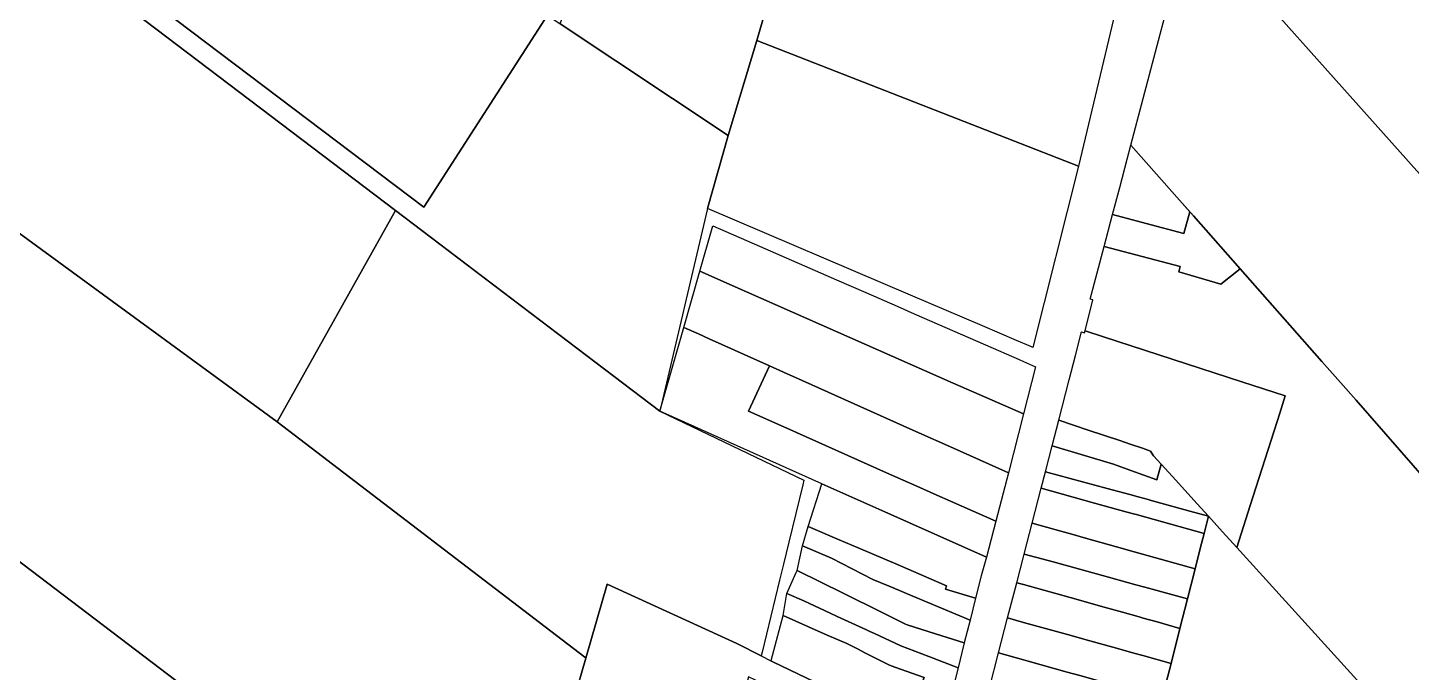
# Model space of a CAD drawing. Header units: metres. Extents: x 3 to 1005126, y 39 to 4383651.
# Drawn here: x 490744.4 to 490969, y 4371862.2 to 4371966.9 of the extents above; entities that cross this region are included whole.
import ezdxf

# ---------------------------------------------------------------- set-up
doc = ezdxf.new("R2010")
doc.units = ezdxf.units.M
doc.header["$MEASUREMENT"] = 0
doc.layers.add('TM_Llucmajor', color=7, linetype='Continuous')

msp = doc.modelspace()

# ---------------------------------------------------------------- linework, layer by layer
at = {"layer": 'TM_Llucmajor', "linetype": 'Continuous', "flags": 128}
for points in [[(490968.06, 4371945.64), (490933.28, 4371984.65), (490939.67, 4372008.66), (490943.49, 4372024.02), (490951.8, 4372056.67), (491047.02, 4371958.38), (491024.61, 4371936.91), (491002.34, 4371915.59), (491004.38, 4371913.04), (491000.72, 4371909.01), (490968.06, 4371945.64)], [(490914.95, 4371944.37), (490862.74, 4371964.78), (490863.58, 4371967.79), (490866.08, 4371976.77), (490874.96, 4372009.4), (490883.5, 4372039.69), (490886.04, 4372037.19), (490892.04, 4372031.26), (490911.2, 4372012.39), (490925.59, 4371998.21), (490927.32, 4371996.5), (490914.95, 4371944.37)], [(490808.68, 4371937.71), (490733.11, 4371994.86), (490750.78, 4372020.63), (490752.24, 4372019.65), (490760.77, 4372013.93), (490761.09, 4372013.72), (490764.08, 4372011.74), (490828.73, 4371968.88), (490808.68, 4371937.71)], [(490854.71, 4371937.53), (490846.98, 4371904.6), (490816.67, 4371927.6), (490804.06, 4371937.17), (490731.38, 4371992.34), (490733.11, 4371994.86), (490808.68, 4371937.71), (490828.73, 4371968.88), (490830.79, 4371967.51), (490858.07, 4371949.39), (490854.71, 4371937.53)], [(490858.07, 4371949.39), (490830.79, 4371967.51), (490837.13, 4371984.74), (490840.73, 4371995.4), (490866.08, 4371976.77), (490863.58, 4371967.79), (490862.74, 4371964.78), (490858.07, 4371949.39)], [(490804.06, 4371937.17), (490784.86, 4371902.88), (490711.13, 4371956.79), (490721.9, 4371975.9), (490727.81, 4371986.38), (490730.18, 4371990.59), (490731.38, 4371992.34), (490804.06, 4371937.17)], [(490933.6, 4371936.31), (490931.34, 4371938.88), (490923.45, 4371947.82), (490931.44, 4371978.15), (490932.22, 4371981.05), (490933.28, 4371984.65), (490968.06, 4371945.64), (491000.72, 4371909.01), (490976.31, 4371887.75), (490960, 4371906.39), (490957.48, 4371909.27), (490954.46, 4371912.68), (490949.24, 4371918.6), (490941.2, 4371927.72), (490933.6, 4371936.31)], [(490887.69, 4371923.45), (490854.71, 4371937.53), (490858.07, 4371949.39), (490862.74, 4371964.78), (490914.95, 4371944.37), (490907.56, 4371914.97), (490907.19, 4371915.13), (490904.9, 4371916.1), (490899.38, 4371918.46), (490887.69, 4371923.45)], [(490834.82, 4371864.68), (490834.98, 4371864.55), (490832.97, 4371857.59), (490830.01, 4371847.37), (490822.3, 4371822.22), (490849.26, 4371808.1), (490847.52, 4371801.22), (490847.42, 4371800.83), (490847.34, 4371800.89), (490846.56, 4371801.49), (490690.23, 4371920.31), (490711.13, 4371956.79), (490784.86, 4371902.88), (490834.82, 4371864.68)], [(490925.91, 4371935.1), (490920.47, 4371936.54), (490921.63, 4371940.92), (490922.85, 4371945.54), (490923.45, 4371947.82), (490931.34, 4371938.88), (490933, 4371937), (490932.07, 4371933.47), (490925.91, 4371935.1)], [(490863.6, 4371865.51), (490863.44, 4371864.89), (490859.5, 4371866.89), (490838.46, 4371876.54), (490834.98, 4371864.55), (490834.82, 4371864.68), (490784.86, 4371902.88), (490804.06, 4371937.17), (490846.98, 4371904.6), (490870.36, 4371893.41), (490870.18, 4371892.68), (490867.92, 4371883.35), (490867.06, 4371879.8), (490866.43, 4371877.19), (490863.6, 4371865.51)], [(490933, 4371937), (490933.6, 4371936.31), (490941.2, 4371927.72), (490938.03, 4371925.21), (490931.22, 4371927.22), (490931.47, 4371928.12), (490919.1, 4371931.36), (490920.47, 4371936.54), (490925.91, 4371935.1), (490932.07, 4371933.47), (490933, 4371937)], [(490858.75, 4371925.02), (490853.49, 4371927.35), (490855.6, 4371934.72), (490863.15, 4371931.42), (490875.69, 4371925.93), (490880.41, 4371923.88), (490885.49, 4371921.65), (490888.28, 4371920.44), (490899.87, 4371915.38), (490905.33, 4371912.99), (490906.01, 4371912.69), (490907.97, 4371911.84), (490906.01, 4371904.21), (490906, 4371904.17), (490896.72, 4371908.26), (490894.62, 4371909.18), (490858.75, 4371925.02)], [(490853.25, 4371917.17), (490850.88, 4371918.22), (490853.49, 4371927.35), (490858.75, 4371925.02), (490894.62, 4371909.18), (490896.72, 4371908.26), (490906, 4371904.17), (490903.56, 4371894.61), (490895.73, 4371898.13), (490895.16, 4371898.38), (490888.07, 4371901.56), (490870.1, 4371909.6), (490867.08, 4371910.96), (490864.78, 4371911.99), (490855, 4371916.38), (490853.25, 4371917.17)], [(490676.83, 4371870.63), (490667.29, 4371876.56), (490669.95, 4371881.63), (490690.23, 4371920.31), (490846.56, 4371801.49), (490847.34, 4371800.89), (490847.42, 4371800.83), (490847.16, 4371800.36), (490845.19, 4371797.01), (490844.13, 4371795.22), (490842.38, 4371792.25), (490839.99, 4371788.19), (490837.8, 4371784.48), (490835.98, 4371781.39), (490834.23, 4371778.4), (490830.03, 4371780.9), (490827.77, 4371776.87), (490707.23, 4371851.74), (490679.39, 4371869.04), (490676.83, 4371870.63)], [(490851.1, 4371902.76), (490846.98, 4371904.6), (490850.88, 4371918.22), (490853.25, 4371917.17), (490855, 4371916.38), (490864.78, 4371911.99), (490861.4, 4371904.6), (490867.62, 4371901.84), (490883.79, 4371894.63), (490886.5, 4371893.43), (490888.72, 4371892.44), (490891.94, 4371891), (490894.19, 4371890), (490901.54, 4371886.74), (490900.04, 4371880.9), (490883.51, 4371888.28), (490873.28, 4371892.85), (490851.1, 4371902.76)], [(490921.66, 4371899.85), (490916.53, 4371901.56), (490911.73, 4371903.16), (490913.45, 4371909.73), (490914.46, 4371913.65), (490915.45, 4371917.48), (490915.93, 4371917.34), (490916.01, 4371917.67), (490918.98, 4371916.7), (490941.47, 4371909.4), (490948.52, 4371907.11), (490947.63, 4371904.32), (490942.82, 4371889.33), (490940.63, 4371882.49), (490938.32, 4371885.03), (490936.04, 4371887.55), (490934.22, 4371889.56), (490930.2, 4371894), (490928.39, 4371895.99), (490927.14, 4371897.36), (490926.61, 4371898.13), (490925.35, 4371898.61), (490923.34, 4371899.29), (490921.66, 4371899.85)], [(490867.62, 4371901.84), (490861.4, 4371904.6), (490864.78, 4371911.99), (490867.08, 4371910.96), (490870.1, 4371909.6), (490888.07, 4371901.56), (490895.16, 4371898.38), (490895.73, 4371898.13), (490903.56, 4371894.61), (490901.54, 4371886.74), (490894.19, 4371890), (490891.94, 4371891), (490888.72, 4371892.44), (490886.5, 4371893.43), (490883.79, 4371894.63), (490867.62, 4371901.84)], [(490920.62, 4371896.01), (490915.36, 4371897.58), (490910.66, 4371898.98), (490911.73, 4371903.16), (490916.53, 4371901.56), (490921.66, 4371899.85), (490923.34, 4371899.29), (490925.35, 4371898.61), (490926.61, 4371898.13), (490927.14, 4371897.36), (490928.39, 4371895.99), (490927.66, 4371893.47), (490923.46, 4371894.99), (490920.62, 4371896.01)], [(490919.61, 4371892.06), (490909.58, 4371894.78), (490910.66, 4371898.98), (490915.36, 4371897.58), (490920.62, 4371896.01), (490923.46, 4371894.99), (490927.66, 4371893.47), (490928.39, 4371895.99), (490930.2, 4371894), (490934.22, 4371889.56), (490936.04, 4371887.55), (490933, 4371888.4), (490928.91, 4371889.53), (490926.72, 4371890.14), (490926.28, 4371890.26), (490924.64, 4371890.7), (490923.28, 4371891.07), (490919.61, 4371892.06)], [(490917.57, 4371889.71), (490908.89, 4371892.12), (490909.58, 4371894.78), (490919.61, 4371892.06), (490923.28, 4371891.07), (490924.64, 4371890.7), (490926.28, 4371890.26), (490926.72, 4371890.14), (490928.91, 4371889.53), (490933, 4371888.4), (490936.04, 4371887.55), (490935.34, 4371884.77), (490925.88, 4371887.39), (490925.66, 4371887.45), (490924.34, 4371887.83), (490924.09, 4371887.89), (490922.62, 4371888.3), (490917.57, 4371889.71)], [(490876.09, 4371883.74), (490871.08, 4371885.88), (490873.28, 4371892.85), (490883.51, 4371888.28), (490900.04, 4371880.9), (490899.16, 4371877.9), (490898.23, 4371874.24), (490893.38, 4371875.73), (490893.53, 4371876.29), (490885.66, 4371879.65), (490879.16, 4371882.43), (490876.09, 4371883.74)], [(490907.41, 4371886.46), (490908.89, 4371892.12), (490917.57, 4371889.71), (490922.62, 4371888.3), (490924.09, 4371887.89), (490924.34, 4371887.83), (490925.66, 4371887.45), (490925.88, 4371887.39), (490935.34, 4371884.77), (490934.72, 4371882.35), (490933.88, 4371879.04), (490928.27, 4371880.62), (490924, 4371881.81), (490921.12, 4371882.62), (490916.11, 4371884.02), (490913.89, 4371884.65), (490912.08, 4371885.15), (490907.41, 4371886.46)], [(490968.79, 4371816.09), (490946.33, 4371841.31), (490929.18, 4371860.56), (490929.97, 4371863.67), (490931.42, 4371869.35), (490932.63, 4371874.13), (490933.88, 4371879.04), (490934.72, 4371882.35), (490935.34, 4371884.77), (490936.04, 4371887.55), (490938.32, 4371885.03), (490940.63, 4371882.49), (490989.11, 4371829.02), (490979.35, 4371822.81), (490968.79, 4371816.09)], [(490874.87, 4371880.76), (490870.13, 4371882.74), (490871.08, 4371885.88), (490876.09, 4371883.74), (490879.16, 4371882.43), (490885.66, 4371879.65), (490893.53, 4371876.29), (490893.38, 4371875.73), (490898.23, 4371874.24), (490897.36, 4371870.72), (490888.08, 4371874.59), (490884.85, 4371875.93), (490884.23, 4371876.19), (490881.57, 4371877.31), (490874.87, 4371880.76)], [(490919.8, 4371877.66), (490910.82, 4371880.14), (490906.11, 4371881.43), (490907.41, 4371886.46), (490912.08, 4371885.15), (490913.89, 4371884.65), (490916.11, 4371884.02), (490921.12, 4371882.62), (490924, 4371881.81), (490928.27, 4371880.62), (490933.88, 4371879.04), (490932.63, 4371874.13), (490930.28, 4371874.78), (490925.71, 4371876.04), (490924.24, 4371876.44), (490922.89, 4371876.81), (490919.8, 4371877.66)], [(490876.85, 4371875.01), (490869.29, 4371878.78), (490870.13, 4371882.74), (490874.87, 4371880.76), (490881.57, 4371877.31), (490884.23, 4371876.19), (490884.85, 4371875.93), (490888.08, 4371874.59), (490897.36, 4371870.72), (490896.41, 4371866.99), (490891.76, 4371868.45), (490887.12, 4371869.92), (490886.89, 4371870.02), (490883.16, 4371871.88), (490881.97, 4371872.47), (490881.65, 4371872.63), (490878.05, 4371874.42), (490876.85, 4371875.01)], [(490906, 4371876.48), (490904.91, 4371876.78), (490906, 4371881), (490906.11, 4371881.43), (490910.82, 4371880.14), (490919.8, 4371877.66), (490922.89, 4371876.81), (490924.24, 4371876.44), (490925.71, 4371876.04), (490930.28, 4371874.78), (490932.63, 4371874.13), (490931.42, 4371869.35), (490927.71, 4371870.4), (490925.45, 4371871.03), (490924.79, 4371871.21), (490922.08, 4371871.97), (490918.54, 4371872.96), (490914.57, 4371874.08), (490906, 4371876.48)], [(490870.34, 4371873.83), (490867.6, 4371875.02), (490869.13, 4371878.43), (490869.29, 4371878.78), (490876.85, 4371875.01), (490878.05, 4371874.42), (490881.65, 4371872.63), (490881.97, 4371872.47), (490883.16, 4371871.88), (490886.89, 4371870.02), (490887.12, 4371869.92), (490891.76, 4371868.45), (490896.41, 4371866.99), (490895.41, 4371862.95), (490890.67, 4371864.78), (490886.12, 4371866.53), (490881.81, 4371868.54), (490881.06, 4371868.88), (490880.55, 4371869.11), (490876.99, 4371870.75), (490875.78, 4371871.31), (490874.66, 4371871.83), (490870.34, 4371873.83)], [(490863.44, 4371864.89), (490865.03, 4371864.08), (490865.43, 4371863.88), (490876.13, 4371858.76), (490892.34, 4371851.27), (490892.42, 4371851.24), (490891.48, 4371847.7), (490891.46, 4371847.6), (490891.37, 4371847.64), (490872.07, 4371856.56), (490864.01, 4371860.29), (490862.5, 4371860.98), (490861.38, 4371861.5), (490854.47, 4371835.2), (490830.01, 4371847.37), (490832.97, 4371857.59), (490834.98, 4371864.55), (490838.46, 4371876.54), (490859.5, 4371866.89), (490863.44, 4371864.89)], [(490906, 4371870.34), (490903.43, 4371871.06), (490904.91, 4371876.78), (490906, 4371876.48), (490914.57, 4371874.08), (490918.54, 4371872.96), (490922.08, 4371871.97), (490924.79, 4371871.21), (490925.45, 4371871.03), (490927.71, 4371870.4), (490931.42, 4371869.35), (490929.97, 4371863.67), (490925.38, 4371864.95), (490923.91, 4371865.36), (490921.86, 4371865.93), (490920.52, 4371866.3), (490916.76, 4371867.35), (490913.14, 4371868.36), (490906, 4371870.34)], [(490871.12, 4371869.63), (490867, 4371871.44), (490867.6, 4371875.02), (490870.34, 4371873.83), (490874.66, 4371871.83), (490875.78, 4371871.31), (490876.99, 4371870.75), (490880.55, 4371869.11), (490881.06, 4371868.88), (490881.81, 4371868.54), (490886.12, 4371866.53), (490890.67, 4371864.78), (490895.41, 4371862.95), (490894.49, 4371859.32), (490889.63, 4371860.67), (490889.87, 4371861.38), (490885.12, 4371863.08), (490884.29, 4371863.38), (490884.03, 4371863.5), (490880.37, 4371865.36), (490879.05, 4371866.02), (490877.34, 4371866.89), (490874.17, 4371868.28), (490871.12, 4371869.63)], [(490865.05, 4371864.13), (490867, 4371871.44), (490871.12, 4371869.63), (490874.17, 4371868.28), (490877.34, 4371866.89), (490879.05, 4371866.02), (490880.37, 4371865.36), (490884.03, 4371863.5), (490884.29, 4371863.38), (490885.12, 4371863.08), (490889.87, 4371861.38), (490889.63, 4371860.67), (490894.49, 4371859.32), (490892.46, 4371851.38), (490892.42, 4371851.24), (490892.34, 4371851.27), (490876.13, 4371858.76), (490865.43, 4371863.88), (490865.03, 4371864.08), (490865.05, 4371864.13)], [(490906, 4371864.26), (490901.98, 4371865.39), (490903.43, 4371871.06), (490906, 4371870.34), (490913.14, 4371868.36), (490916.76, 4371867.35), (490920.52, 4371866.3), (490921.86, 4371865.93), (490923.91, 4371865.36), (490925.38, 4371864.95), (490929.97, 4371863.67), (490929.18, 4371860.56), (490928.52, 4371857.95), (490925.92, 4371858.68), (490918.97, 4371860.63), (490915.36, 4371861.64), (490913.12, 4371862.27), (490906.77, 4371864.05), (490906, 4371864.26)], [(490906, 4371858.11), (490905.16, 4371858.35), (490900.5, 4371859.65), (490901.98, 4371865.39), (490906, 4371864.26), (490906.77, 4371864.05), (490913.12, 4371862.27), (490915.36, 4371861.64), (490918.97, 4371860.63), (490925.92, 4371858.68), (490928.52, 4371857.95), (490927.8, 4371855.11), (490927.06, 4371852.23), (490925.32, 4371852.72), (490922.01, 4371853.65), (490917.57, 4371854.89), (490916.67, 4371855.14), (490915.78, 4371855.39), (490915.7, 4371855.41), (490911.66, 4371856.54), (490910.78, 4371856.78), (490906, 4371858.11)]]:
    msp.add_lwpolyline(points, close=True, dxfattribs=at)
msp.add_lwpolyline([(490989.11, 4371829.02), (490940.63, 4371882.49), (490942.82, 4371889.33), (490947.63, 4371904.32), (490948.52, 4371907.11), (490941.47, 4371909.4), (490918.98, 4371916.7), (490918.98, 4371916.7), (490916.01, 4371917.67), (490917.28, 4371922.71), (490916.85, 4371922.82), (490919.1, 4371931.36), (490931.47, 4371928.12), (490931.22, 4371927.22), (490938.03, 4371925.21), (490941.2, 4371927.72), (490949.24, 4371918.6), (490954.46, 4371912.68), (490957.48, 4371909.27), (490960, 4371906.39), (490976.31, 4371887.75)], dxfattribs=at)

doc.saveas('drawing.dxf')
